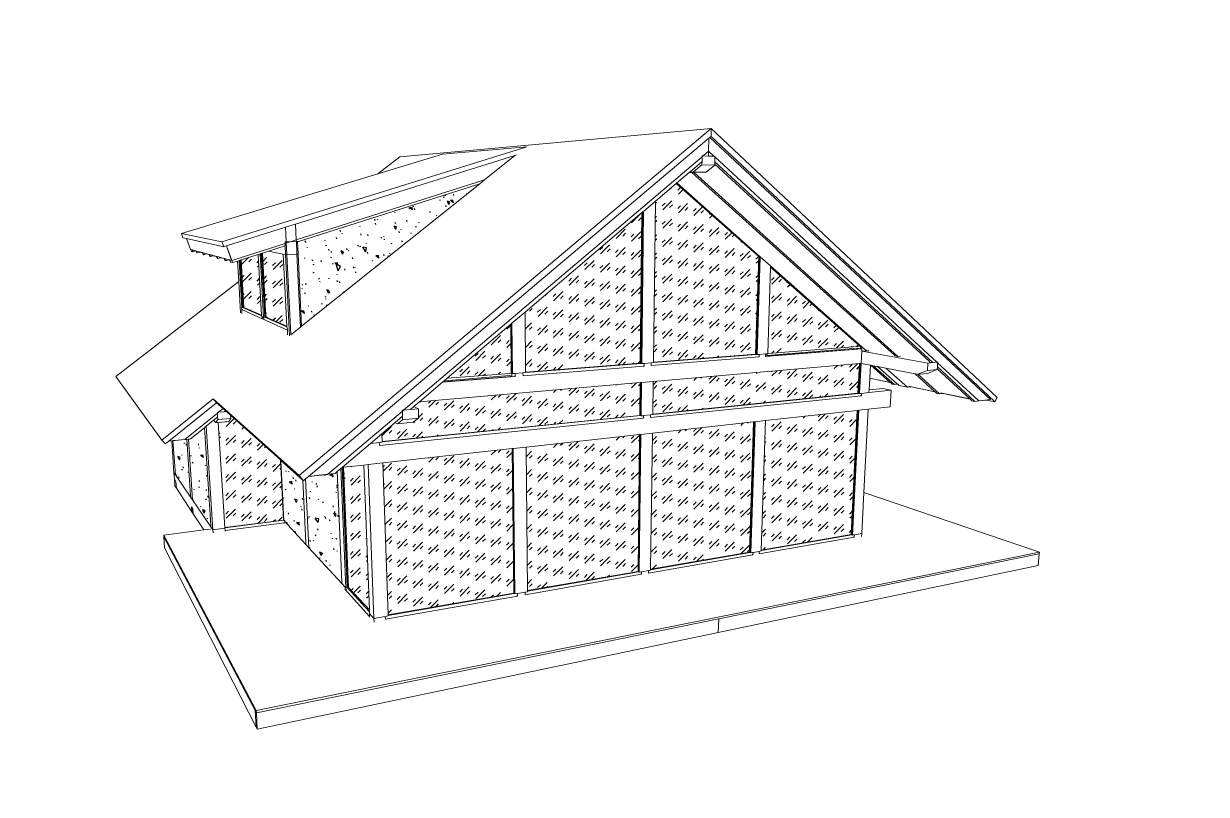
# Model space of a CAD drawing. Header units: millimetres. Extents: x 0 to 5040, y 0 to 770.
# Drawn here: x 0 to 456, y 0 to 297 of the extents above; entities that cross this region are included whole.
import ezdxf

# ---------------------------------------------------------------- set-up
doc = ezdxf.new("R2010")
doc.units = ezdxf.units.MM
doc.linetypes.add('K5LT32768', pattern=[0])
doc.layers.add('Системный слой', color=7, linetype='Continuous')

# ---------------------------------------------------------------- blocks, each defined once
blk = doc.blocks.new('U56')
at = {"layer": 'Системный слой', "color": 7, "linetype": 'K5LT32768', "lineweight": 18}
for p, q in [((265.15, 256.58), (106.22, 122.82)), ((145.08, 245.72), (265.15, 256.58)), ((265.15, 256.58), (265.08, 253.55)), ((375.37, 152.96), (265.15, 256.58)), ((109.8, 122.48), (264.23, 252.84)), ((264.23, 252.84), (264.12, 247.85)), ((264.23, 252.84), (264.61, 253.15)), ((264.61, 253.15), (264.62, 253.16)), ((372.81, 152.14), (264.61, 253.15)), ((264.62, 253.16), (265.08, 253.55)), ((371, 153.84), (264.62, 253.16)), ((265.08, 253.55), (371.93, 153.65)), ((76.45, 212.98), (194.01, 249.55)), ((161.55, 246.7), (136.52, 239.09)), ((161.55, 246.7), (194.01, 249.55)), ((190.08, 246.4), (189.39, 246.18)), ((261.98, 246.03), (264.12, 247.85)), ((264.08, 246), (264.12, 247.85)), ((264.12, 247.85), (266.17, 245.96)), ((189.39, 246.18), (104.83, 219.72)), ((136.52, 239.09), (145.08, 245.72)), ((146.49, 148.08), (261.59, 245.71)), ((177.69, 236.82), (189.39, 246.18)), ((261.56, 243.85), (256.82, 239.82)), ((258.23, 239.87), (261.53, 242.54)), ((261.56, 243.85), (261.53, 242.54)), ((261.53, 242.54), (266.47, 242.47)), ((261.56, 243.85), (261.59, 245.71)), ((261.59, 245.71), (261.6, 246.04)), ((261.59, 245.71), (261.98, 246.03)), ((261.6, 246.04), (261.98, 246.03)), ((261.98, 246.03), (264.08, 246)), ((266.47, 242.47), (263.12, 239.82)), ((264.08, 246), (266.17, 245.96)), ((266.17, 245.96), (266.55, 245.95)), ((266.17, 245.96), (266.54, 245.62)), ((266.47, 242.47), (266.48, 242.83)), ((266.48, 242.83), (266.5, 243.77)), ((266.48, 242.83), (349.09, 166.88)), ((266.54, 245.62), (266.5, 243.77)), ((350.55, 166.37), (266.5, 243.77)), ((266.55, 245.95), (266.54, 245.62)), ((266.54, 245.62), (352.15, 166.51)), ((136.52, 239.09), (60.84, 216.08)), ((256.57, 239.61), (252.47, 236.13)), ((256.82, 239.82), (256.57, 239.61)), ((257.58, 239.64), (256.57, 239.61)), ((256.82, 239.82), (258.23, 239.87)), ((258.5, 239.67), (257.58, 239.64)), ((257.58, 239.64), (335.74, 169.24)), ((263.12, 239.82), (258.23, 239.87)), ((259.64, 239.71), (258.5, 239.67)), ((337.11, 168.75), (258.5, 239.67)), ((263.12, 239.82), (259.64, 239.71)), ((177.69, 236.82), (105.11, 213.7)), ((175.83, 235.33), (105.94, 213.01)), ((107.17, 180.43), (175.83, 235.33)), ((175.83, 235.33), (177.69, 236.82)), ((251.59, 235.38), (243.66, 228.64)), ((251.63, 235.42), (251.59, 235.38)), ((251.59, 235.38), (283.41, 207.23)), ((251.74, 235.51), (251.63, 235.42)), ((251.63, 235.42), (283.48, 207.22)), ((251.89, 235.64), (251.74, 235.51)), ((283.71, 207.2), (251.74, 235.51)), ((252.47, 236.13), (251.89, 235.64)), ((284.01, 207.18), (251.89, 235.64)), ((243.66, 228.64), (238.97, 224.66)), ((243.66, 228.64), (242.83, 166.52)), ((238.42, 224.19), (193.34, 185.88)), ((237.77, 166.13), (238.42, 224.19)), ((238.49, 224.25), (237.84, 166.13)), ((238.04, 166.08), (238.69, 224.42)), ((238.3, 166.01), (238.97, 224.66)), ((238.49, 224.25), (238.42, 224.19)), ((238.69, 224.42), (238.49, 224.25)), ((238.97, 224.66), (238.69, 224.42)), ((104.83, 219.72), (100.99, 218.52)), ((104.83, 219.72), (105.11, 213.7)), ((60.84, 216.08), (76.45, 212.98)), ((60.84, 216.08), (61.44, 214.48)), ((62.83, 214.18), (61.44, 214.48)), ((100.99, 218.52), (78.22, 211.39)), ((100.99, 218.52), (101.26, 212.92)), ((62.83, 214.18), (64.39, 209.97)), ((77.14, 211.05), (62.83, 214.18)), ((64.45, 209.96), (64.39, 209.97)), ((64.71, 209.25), (64.45, 209.96)), ((64.98, 209.81), (64.45, 209.96)), ((64.98, 209.81), (65.24, 209.11)), ((65.55, 209.66), (64.98, 209.81)), ((77.14, 211.05), (76.45, 212.98)), ((78.16, 211.37), (77.14, 211.05)), ((78.22, 211.39), (78.16, 211.37)), ((80.17, 205.76), (78.16, 211.37)), ((78.22, 211.39), (80.23, 205.78)), ((80.23, 205.78), (100.8, 212.33)), ((100.85, 211.39), (94.42, 209.33)), ((100.77, 212.91), (101.26, 212.92)), ((100.8, 212.33), (100.77, 212.91)), ((100.8, 212.33), (101.28, 212.49)), ((100.85, 211.39), (100.8, 212.33)), ((101.02, 208.01), (100.85, 211.39)), ((101.26, 212.92), (102.74, 212.95)), ((101.28, 212.49), (101.26, 212.92)), ((101.28, 212.49), (102.74, 212.95)), ((101.5, 208.03), (101.28, 212.49)), ((105.11, 213.7), (102.74, 212.95)), ((102.74, 212.95), (105.15, 213)), ((105.11, 213.7), (105.15, 213)), ((105.38, 208.12), (105.15, 213)), ((105.15, 213), (105.63, 213)), ((105.63, 213), (105.94, 213.01)), ((105.63, 213), (105.86, 208.13)), ((65.24, 209.11), (64.71, 209.25)), ((66.23, 209.42), (65.24, 209.11)), ((66.44, 209.42), (65.55, 209.66)), ((66.23, 209.42), (65.57, 209.59)), ((66.47, 209.35), (66.23, 209.42)), ((66.47, 209.35), (66.44, 209.42)), ((66.65, 209.37), (66.44, 209.42)), ((66.71, 208.71), (66.47, 209.35)), ((66.65, 209.37), (66.92, 208.65)), ((67.23, 209.22), (66.65, 209.37)), ((66.92, 208.65), (66.71, 208.71)), ((67.92, 208.96), (66.92, 208.65)), ((68.91, 208.77), (67.23, 209.22)), ((67.92, 208.96), (67.26, 209.14)), ((68.93, 208.69), (67.92, 208.96)), ((68.93, 208.69), (68.91, 208.77)), ((69.13, 208.71), (68.91, 208.77)), ((69.18, 208.03), (68.93, 208.69)), ((69.13, 208.71), (69.4, 207.97)), ((69.72, 208.55), (69.13, 208.71)), ((69.4, 207.97), (69.18, 208.03)), ((70.43, 208.29), (69.4, 207.97)), ((71.52, 208.07), (69.72, 208.55)), ((70.43, 208.29), (69.75, 208.47)), ((71.55, 207.99), (70.43, 208.29)), ((71.55, 207.99), (71.52, 208.07)), ((71.76, 208.01), (71.52, 208.07)), ((71.8, 207.31), (71.55, 207.99)), ((71.76, 208.01), (72.03, 207.24)), ((72.36, 207.85), (71.76, 208.01)), ((72.03, 207.24), (71.8, 207.31)), ((73.1, 207.58), (72.03, 207.24)), ((74.3, 207.33), (72.36, 207.85)), ((73.1, 207.58), (72.39, 207.77)), ((74.33, 207.25), (73.1, 207.58)), ((74.33, 207.25), (74.3, 207.33)), ((74.55, 207.26), (74.3, 207.33)), ((74.59, 206.54), (74.33, 207.25)), ((74.55, 207.26), (74.84, 206.47)), ((75.18, 207.09), (74.55, 207.26)), ((74.84, 206.47), (74.59, 206.54)), ((75.93, 206.82), (74.84, 206.47)), ((77.27, 206.54), (75.18, 207.09)), ((75.93, 206.82), (75.21, 207.01)), ((77.3, 206.45), (75.93, 206.82)), ((77.3, 206.45), (77.27, 206.54)), ((77.54, 206.46), (77.27, 206.54)), ((77.56, 205.72), (77.3, 206.45)), ((77.54, 206.46), (77.83, 205.65)), ((78.18, 206.29), (77.54, 206.46)), ((77.83, 205.65), (77.56, 205.72)), ((78.96, 206.01), (77.83, 205.65)), ((79.5, 205.94), (78.18, 206.29)), ((78.96, 206.01), (78.21, 206.21)), ((79.53, 205.86), (78.96, 206.01)), ((79.53, 205.86), (79.5, 205.94)), ((80.17, 205.76), (79.5, 205.94)), ((79.8, 205.11), (79.53, 205.86)), ((80.23, 205.78), (80.17, 205.76)), ((80.23, 205.78), (80.55, 204.9)), ((82.47, 205.51), (80.55, 204.9)), ((83.09, 205.71), (82.47, 205.51)), ((82.92, 197.65), (82.47, 205.51)), ((83.5, 205.84), (83.09, 205.71)), ((83.09, 205.71), (84.13, 187.58)), ((83.8, 205.94), (83.5, 205.84)), ((83.5, 205.84), (84.54, 187.59)), ((83.91, 205.97), (83.8, 205.94)), ((84.85, 187.61), (83.8, 205.94)), ((90.46, 208.07), (83.91, 205.97)), ((83.91, 205.97), (84.95, 187.61)), ((91.19, 208.3), (90.46, 208.07)), ((90.46, 208.07), (91.73, 184.66)), ((91.63, 208.44), (91.19, 208.3)), ((91.19, 208.3), (92.51, 183.9)), ((91.97, 208.55), (91.63, 208.44)), ((91.63, 208.44), (92.95, 183.92)), ((92.08, 208.58), (91.97, 208.55)), ((93.28, 183.93), (91.97, 208.55)), ((94.42, 209.33), (92.08, 208.58)), ((92.08, 208.58), (93.39, 183.94)), ((100.12, 208.19), (94.42, 209.33)), ((101.02, 208.01), (100.12, 208.19)), ((101.51, 180.41), (100.12, 208.19)), ((101.5, 208.03), (101.02, 208.01)), ((101.02, 208.01), (102.56, 176.74)), ((105.38, 208.12), (101.5, 208.03)), ((101.5, 208.03), (103.03, 177.11)), ((105.86, 208.13), (105.38, 208.12)), ((105.38, 208.12), (106.71, 180.06)), ((107.17, 180.43), (105.86, 208.13)), ((282.24, 169.59), (283.41, 207.23)), ((283.48, 207.22), (282.31, 169.59)), ((282.53, 169.55), (283.71, 207.2)), ((282.83, 169.48), (284.01, 207.18)), ((283.41, 207.23), (283.48, 207.22)), ((283.48, 207.22), (283.71, 207.2)), ((284.01, 207.18), (283.71, 207.2)), ((284.01, 207.18), (288.01, 203.64)), ((80.55, 204.9), (79.8, 205.11)), ((287.99, 203.17), (286.89, 169.95)), ((288, 203.4), (287.99, 203.23)), ((322.47, 172.7), (287.99, 203.23)), ((287.99, 203.23), (287.99, 203.17)), ((287.99, 203.17), (322.39, 172.72)), ((288.01, 203.64), (288, 203.4)), ((322.71, 172.66), (288, 203.4)), ((323.21, 172.45), (288.01, 203.64)), ((35.56, 161.03), (82.92, 197.65)), ((83.63, 185.5), (82.92, 197.65)), ((84.13, 187.58), (84.05, 187.61)), ((84.05, 187.61), (84.09, 186.8)), ((84.46, 187.59), (84.13, 187.58)), ((84.54, 187.59), (84.46, 187.59)), ((84.85, 187.61), (84.54, 187.59)), ((84.54, 187.59), (91.74, 184.45)), ((84.95, 187.61), (84.85, 187.61)), ((84.95, 187.61), (91.73, 184.66)), ((84.51, 186.82), (84.09, 186.8)), ((84.09, 186.8), (91.99, 183.27)), ((84.18, 185.25), (84.09, 186.8)), ((91.73, 184.66), (91.74, 184.45)), ((91.74, 184.45), (91.75, 184.23)), ((91.75, 184.23), (91.94, 184.14)), ((92.32, 183.98), (91.94, 184.14)), ((91.94, 184.14), (91.98, 183.5)), ((91.98, 183.5), (91.99, 183.27)), ((92.32, 183.98), (92.36, 183.11)), ((92.32, 183.98), (92.51, 183.9)), ((92.81, 183.13), (92.36, 183.11)), ((92.36, 183.11), (101.69, 178.94)), ((92.51, 183.9), (92.77, 183.91)), ((92.77, 183.91), (92.95, 183.92)), ((93.28, 183.93), (92.95, 183.92)), ((92.95, 183.92), (101.52, 180.17)), ((93.39, 183.94), (93.28, 183.93)), ((93.39, 183.94), (101.51, 180.41)), ((193.34, 185.88), (188.25, 181.57)), ((193.34, 185.88), (193.54, 162.69)), ((101.52, 180.17), (101.51, 180.41)), ((101.53, 179.93), (101.52, 180.17)), ((101.64, 179.88), (101.53, 179.93)), ((101.68, 179.18), (101.64, 179.88)), ((101.69, 178.94), (101.68, 179.18)), ((101.78, 177.11), (101.69, 178.94)), ((103.03, 177.11), (106.71, 180.06)), ((106.71, 180.06), (107.17, 180.43)), ((187.8, 181.18), (163.26, 160.33)), ((187.86, 181.23), (187.8, 181.18)), ((187.8, 181.18), (188.01, 162.26)), ((188.03, 181.37), (187.86, 181.23)), ((187.86, 181.23), (188.07, 162.26)), ((188.25, 181.57), (188.03, 181.37)), ((188.24, 162.2), (188.03, 181.37)), ((188.47, 162.12), (188.25, 181.57)), ((242.83, 166.52), (282.24, 169.59)), ((242.83, 166.43), (282.53, 169.53)), ((282.53, 169.53), (282.24, 169.59)), ((282.31, 169.59), (282.53, 169.55)), ((282.53, 169.53), (282.53, 169.55)), ((282.53, 169.55), (282.83, 169.48)), ((282.83, 169.48), (283.34, 169.52)), ((283.34, 169.52), (283.64, 169.55)), ((283.61, 168.54), (283.64, 169.55)), ((286.08, 169.74), (283.64, 169.55)), ((286.04, 168.74), (323.17, 171.68)), ((286.04, 168.74), (286.08, 169.74)), ((286.08, 169.74), (286.58, 169.78)), ((286.55, 168.86), (322.67, 171.72)), ((286.56, 169.18), (286.55, 168.86)), ((286.56, 169.18), (321.47, 171.93)), ((286.58, 169.78), (286.56, 169.18)), ((286.58, 169.78), (286.88, 169.8)), ((286.89, 169.95), (286.88, 169.8)), ((286.89, 169.95), (321.51, 172.65)), ((322.67, 171.72), (321.47, 171.93)), ((321.51, 172.65), (322.39, 172.72)), ((322.39, 172.72), (322.47, 172.7)), ((322.47, 172.7), (322.71, 172.66)), ((322.67, 171.72), (322.71, 172.66)), ((323.17, 171.68), (322.85, 171.74)), ((323.21, 172.45), (322.89, 172.51)), ((323.13, 170.76), (322.89, 166.08)), ((323.13, 170.76), (323.17, 171.68)), ((323.13, 170.76), (324.95, 170.9)), ((348.65, 166.2), (323.13, 170.76)), ((323.17, 171.68), (323.21, 172.45)), ((324.95, 170.9), (323.21, 172.45)), ((325.87, 170.98), (324.95, 170.9)), ((335.74, 169.24), (336.08, 168.93)), ((336.08, 168.93), (337.11, 168.75)), ((338.05, 168.83), (337.11, 168.75)), ((192.54, 161.32), (239.2, 165.02)), ((193.54, 162.69), (237.77, 166.13)), ((193.54, 162.59), (238.04, 166.06)), ((237.77, 166.13), (238.04, 166.06)), ((237.84, 166.13), (238.04, 166.08)), ((238.04, 166.06), (238.04, 166.08)), ((238.04, 166.08), (238.3, 166.01)), ((238.3, 166.01), (238.94, 166.06)), ((238.93, 165.09), (239.2, 165.02)), ((238.94, 166.06), (239.21, 166.08)), ((239.2, 165.02), (239.21, 166.08)), ((241.92, 166.29), (239.21, 166.08)), ((241.91, 165.24), (283.61, 168.54)), ((241.92, 166.29), (241.91, 165.33)), ((241.91, 165.33), (241.91, 165.24)), ((241.92, 166.29), (242.82, 166.36)), ((242.73, 159.12), (322.25, 166.02)), ((242.83, 166.43), (242.82, 166.36)), ((242.83, 166.52), (242.83, 166.43)), ((283.61, 168.54), (283.31, 168.61)), ((321.69, 154.6), (322.25, 166.02)), ((322.33, 166.03), (321.76, 154.59)), ((322.57, 166.05), (322, 154.53)), ((322.25, 166.02), (322.33, 166.03)), ((322.32, 154.46), (322.89, 166.08)), ((322.33, 166.03), (322.57, 166.05)), ((322.57, 166.05), (322.89, 166.08)), ((322.89, 166.08), (326.48, 165.39)), ((326.23, 160.38), (326.48, 165.39)), ((326.48, 165.39), (326.59, 165.36)), ((326.59, 165.36), (334.13, 158.74)), ((326.59, 165.36), (327.53, 165.18)), ((335.79, 157.92), (327.53, 165.18)), ((327.53, 165.18), (328.79, 164.94)), ((328.79, 164.94), (329.28, 164.85)), ((329.28, 164.85), (336.83, 158.18)), ((329.28, 164.85), (332.49, 164.23)), ((340.79, 156.87), (332.49, 164.23)), ((332.49, 164.23), (333.75, 163.98)), ((348.47, 163.3), (348.65, 166.2)), ((350.55, 166.37), (348.65, 166.2)), ((349.09, 166.88), (349.44, 166.56)), ((349.44, 166.56), (350.55, 166.37)), ((352.15, 166.51), (350.55, 166.37)), ((352.44, 166.54), (352.15, 166.51)), ((352.15, 166.51), (352.42, 166.26)), ((352.27, 163.95), (352.32, 164.73)), ((352.32, 164.73), (352.42, 166.26)), ((366.74, 151.45), (352.32, 164.73)), ((352.42, 166.26), (352.44, 166.54)), ((352.42, 166.26), (368.26, 151.63)), ((53.29, 136.52), (35.56, 161.03)), ((161.54, 158.86), (189.5, 161.08)), ((161.67, 158.97), (188.25, 161.08)), ((162.15, 159.38), (187.41, 161.37)), ((163.26, 160.33), (162.15, 159.38)), ((163.26, 160.33), (187.4, 162.21)), ((187.4, 162.21), (188.01, 162.26)), ((188.25, 161.08), (187.41, 161.37)), ((188.07, 162.26), (188.24, 162.2)), ((188.25, 161.08), (188.24, 162.2)), ((188.24, 162.2), (188.47, 162.12)), ((188.47, 162.12), (189.26, 162.18)), ((189.26, 162.18), (189.49, 162.2)), ((189.5, 161.08), (189.27, 161.16)), ((192.53, 162.44), (189.49, 162.2)), ((189.5, 161.08), (189.49, 162.2)), ((192.53, 162.44), (193.54, 162.52)), ((192.54, 161.42), (192.53, 162.44)), ((192.54, 161.32), (192.54, 161.42)), ((193.54, 162.69), (193.54, 162.59)), ((193.54, 162.59), (193.54, 162.52)), ((326, 155.86), (326.23, 160.34)), ((334.13, 158.74), (326.23, 160.38)), ((326.23, 160.34), (326.23, 160.38)), ((334.19, 158.69), (326.23, 160.34)), ((333.75, 163.98), (343.7, 162.07)), ((343.7, 162.07), (351.36, 155.17)), ((343.7, 162.07), (344.68, 161.88)), ((344.68, 161.88), (348.47, 163.3)), ((344.68, 161.88), (344.72, 161.88)), ((344.72, 161.88), (345.64, 161.97)), ((353.13, 154.3), (344.72, 161.88)), ((345.64, 161.97), (348.44, 162.24)), ((352.26, 163.66), (348.44, 162.24)), ((348.47, 163.3), (352.26, 163.66)), ((352.26, 163.66), (352.27, 163.95)), ((352.27, 163.95), (364.88, 152.36)), ((161.54, 158.86), (152.65, 151.31)), ((152.65, 151.31), (237.69, 158.69)), ((161.67, 158.97), (161.54, 158.86)), ((162.15, 159.38), (161.67, 158.97)), ((237.55, 146.04), (237.69, 158.69)), ((237.75, 158.69), (237.61, 146.01)), ((237.69, 158.69), (237.75, 158.69)), ((237.75, 158.69), (237.95, 158.71)), ((237.81, 145.95), (237.95, 158.71)), ((237.95, 158.71), (238.22, 158.73)), ((238.08, 145.86), (238.22, 158.73)), ((242.73, 159.12), (238.22, 158.73)), ((242.73, 159.12), (242.56, 146.55)), ((325.94, 154.83), (326, 155.86)), ((334.5, 155.7), (325.94, 154.83)), ((326, 155.86), (331.29, 156.4)), ((334.5, 155.7), (331.29, 156.4)), ((334.13, 158.74), (334.19, 158.69)), ((334.15, 149.35), (334.5, 155.7)), ((334.19, 158.69), (334.84, 158.12)), ((334.84, 158.12), (335.79, 157.92)), ((337, 158.04), (335.79, 157.92)), ((336.83, 158.18), (336.34, 158.28)), ((336.83, 158.18), (337, 158.04)), ((337, 158.04), (337.55, 157.55)), ((337.55, 157.55), (340.79, 156.87)), ((340.79, 156.87), (342.23, 157.02)), ((342.37, 157.03), (341.34, 157.25)), ((342.23, 157.02), (342.37, 157.03)), ((351.42, 155.11), (342.23, 157.02)), ((351.36, 155.17), (342.37, 157.03)), ((351.36, 155.17), (351.42, 155.11)), ((351.42, 155.11), (352.09, 154.51)), ((73.1, 152.38), (53.29, 136.52)), ((56.01, 136.16), (74.39, 150.91)), ((73.1, 152.38), (74.39, 150.91)), ((106.22, 122.82), (73.1, 152.38)), ((74.39, 150.91), (76.91, 148.65)), ((152.65, 151.31), (150.46, 149.45)), ((241.65, 145.21), (323, 153.61)), ((242.56, 146.55), (321.69, 154.6)), ((322, 154.53), (242.56, 146.43)), ((321.76, 154.59), (321.69, 154.6)), ((322, 154.53), (321.76, 154.59)), ((322, 154.53), (322.32, 154.46)), ((322.32, 154.46), (322.72, 154.5)), ((323, 153.61), (322.68, 153.68)), ((322.72, 154.5), (323.05, 154.53)), ((323, 153.61), (323.05, 154.53)), ((325.94, 154.83), (323.05, 154.53)), ((352.09, 154.51), (353.13, 154.3)), ((354.6, 154.45), (353.13, 154.3)), ((354.74, 154.47), (353.7, 154.68)), ((354.74, 154.47), (354.6, 154.45)), ((364.95, 152.31), (354.6, 154.45)), ((364.88, 152.36), (354.74, 154.47)), ((364.88, 152.36), (364.95, 152.31)), ((364.95, 152.31), (365.61, 151.69)), ((365.61, 151.69), (366.74, 151.45)), ((368.23, 151.62), (366.74, 151.45)), ((368.26, 151.63), (368.23, 151.62)), ((368.27, 151.62), (368.23, 151.62)), ((368.26, 151.63), (372.81, 152.14)), ((368.26, 151.63), (368.27, 151.62)), ((368.27, 151.62), (371.3, 151.96)), ((371, 153.84), (371.93, 153.65)), ((372.82, 152.14), (371, 153.84)), ((371.3, 151.96), (372.82, 152.13)), ((374.43, 151.31), (371.3, 151.96)), ((371.93, 153.65), (374.43, 151.31)), ((372.82, 152.13), (372.81, 152.14)), ((372.82, 152.14), (372.81, 152.14)), ((374.43, 151.31), (375.37, 152.96)), ((62.11, 136.73), (74.7, 146.87)), ((75.15, 147.24), (74.68, 147.2)), ((74.68, 147.2), (74.7, 146.87)), ((74.7, 146.87), (75.15, 147.24)), ((74.7, 146.87), (74.79, 145.41)), ((75.15, 147.24), (76.91, 148.65)), ((77.28, 147.42), (75.15, 147.24)), ((76.91, 148.65), (77.81, 147.84)), ((77.81, 147.84), (77.28, 147.42)), ((77.28, 147.42), (78.2, 147.49)), ((77.81, 147.84), (78.2, 147.49)), ((78.2, 147.49), (79.78, 146.07)), ((79.78, 146.07), (79.85, 144.88)), ((79.78, 146.07), (98.97, 128.88)), ((117.31, 123.33), (146.02, 147.68)), ((138.24, 135.92), (237.55, 146.04)), ((237.81, 145.95), (138.24, 135.79)), ((146.49, 148.08), (146.01, 148.03)), ((146.01, 148.03), (146.02, 147.68)), ((146.02, 147.68), (146.49, 148.08)), ((146.02, 147.68), (146.08, 145.73)), ((149.12, 148.31), (146.49, 148.08)), ((150.46, 149.45), (149.12, 148.31)), ((152.2, 148.59), (149.12, 148.31)), ((150.46, 149.45), (152.2, 148.59)), ((152.2, 148.59), (152.3, 144.94)), ((237.55, 146.04), (237.61, 146.01)), ((237.61, 146.01), (237.81, 145.95)), ((237.81, 145.95), (238.08, 145.86)), ((238.71, 145.92), (238.98, 145.95)), ((238.96, 144.93), (238.98, 145.95)), ((241.66, 146.22), (238.98, 145.95)), ((241.66, 146.22), (241.65, 145.32)), ((241.66, 146.22), (242.56, 146.32)), ((242.56, 146.55), (242.56, 146.43)), ((242.56, 146.43), (242.56, 146.32)), ((321.36, 147.94), (286.03, 144.03)), ((319.01, 100.15), (321.36, 147.94)), ((321.44, 147.95), (319.08, 100.12)), ((319.31, 100.03), (321.68, 147.97)), ((319.62, 99.91), (322, 148.01)), ((321.44, 147.95), (321.36, 147.94)), ((321.68, 147.97), (321.44, 147.95)), ((322, 148.01), (321.68, 147.97)), ((325.62, 148.41), (322, 148.01)), ((323.97, 116.28), (325.62, 148.41)), ((334.15, 149.35), (325.62, 148.41)), ((70.38, 141.85), (69.69, 141.3)), ((73.23, 144.15), (70.38, 141.85)), ((72.97, 101.95), (70.38, 141.85)), ((74.79, 145.41), (73.23, 144.15)), ((74.11, 143.28), (73.23, 144.15)), ((74.85, 144.45), (74.11, 143.28)), ((75.05, 143.36), (74.11, 143.28)), ((74.85, 144.45), (74.79, 145.41)), ((79.85, 144.88), (74.85, 144.45)), ((79.06, 143.71), (75.05, 143.36)), ((75.05, 143.36), (77.59, 102.8)), ((79.85, 144.88), (79.06, 143.71)), ((137.15, 134.41), (238.96, 144.93)), ((143.23, 143.31), (138.13, 138.98)), ((146.08, 145.73), (143.23, 143.31)), ((143.23, 143.31), (144.13, 142.81)), ((144.13, 142.81), (146.12, 144.36)), ((144.13, 142.81), (150.24, 143.39)), ((146.08, 145.73), (146.12, 144.36)), ((146.12, 144.36), (152.3, 144.94)), ((152.3, 144.94), (150.24, 143.39)), ((238.08, 145.86), (238.71, 145.92)), ((238.7, 145.02), (238.96, 144.93)), ((241.65, 145.32), (241.65, 145.21)), ((281.42, 143.52), (242.46, 139.21)), ((279.86, 93.36), (281.42, 143.52)), ((281.5, 143.53), (279.94, 93.33)), ((280.15, 93.23), (281.72, 143.55)), ((280.43, 93.09), (282.02, 143.58)), ((281.5, 143.53), (281.42, 143.52)), ((281.72, 143.55), (281.5, 143.53)), ((282.02, 143.58), (281.72, 143.55)), ((286.03, 144.03), (282.02, 143.58)), ((286.03, 144.03), (284.37, 94.14)), ((62.11, 136.73), (62.91, 136.81)), ((62.91, 136.81), (63.51, 136.86)), ((62.91, 136.81), (64.39, 115.19)), ((63.51, 136.86), (63.94, 136.9)), ((65.1, 113.49), (63.51, 136.86)), ((63.94, 136.9), (64.28, 136.94)), ((69.69, 141.3), (64.28, 136.94)), ((69.69, 141.3), (72.13, 103.91)), ((138.13, 138.98), (133.69, 135.2)), ((138.13, 138.98), (138.24, 135.92)), ((237.46, 138.65), (193.79, 133.82)), ((236.88, 85.9), (237.46, 138.65)), ((237.53, 138.66), (236.94, 85.86)), ((237.13, 85.75), (237.73, 138.68)), ((237.39, 85.6), (237.99, 138.71)), ((237.53, 138.66), (237.46, 138.65)), ((237.73, 138.68), (237.53, 138.66)), ((237.99, 138.71), (237.73, 138.68)), ((242.46, 139.21), (237.99, 138.71)), ((242.46, 139.21), (241.76, 86.74)), ((53.29, 136.52), (54.63, 135.06)), ((54.63, 135.06), (56, 136.16)), ((56, 136.16), (57.09, 136.26)), ((56, 136.16), (56.01, 136.16)), ((56.01, 136.16), (62.11, 136.73)), ((57.09, 136.26), (57.58, 136.3)), ((57.97, 123.95), (57.09, 136.26)), ((57.58, 136.3), (57.98, 136.34)), ((57.58, 136.3), (58.52, 123.14)), ((57.98, 136.34), (62.1, 136.73)), ((62.1, 136.73), (62.11, 136.73)), ((133.69, 135.2), (122.82, 125.97)), ((137.11, 135.55), (133.69, 135.2)), ((137.11, 135.55), (138.24, 135.66)), ((137.11, 135.55), (137.15, 134.54)), ((137.15, 134.54), (137.15, 134.41)), ((138.24, 135.92), (138.24, 135.79)), ((138.24, 135.79), (138.24, 135.66)), ((188.34, 133.22), (138.52, 127.71)), ((188.4, 133.23), (188.34, 133.22)), ((188.97, 77.58), (188.34, 133.22)), ((188.57, 133.24), (188.4, 133.23)), ((188.4, 133.23), (189.03, 77.54)), ((188.79, 133.27), (188.57, 133.24)), ((189.19, 77.42), (188.57, 133.24)), ((193.79, 133.82), (188.79, 133.27)), ((189.41, 77.25), (188.79, 133.27)), ((193.79, 133.82), (194.28, 78.5)), ((100.18, 105.71), (98.97, 128.88)), ((98.97, 128.88), (98.99, 128.85)), ((98.99, 128.85), (100.2, 105.68)), ((98.99, 128.85), (99.07, 128.79)), ((100.28, 105.6), (99.07, 128.79)), ((99.07, 128.79), (99.17, 128.69)), ((100.38, 105.49), (99.17, 128.69)), ((99.17, 128.69), (107.62, 121.12)), ((138.52, 127.71), (132.86, 127.08)), ((138.52, 127.71), (140.51, 69.17)), ((58.52, 123.14), (57.97, 123.95)), ((57.97, 123.95), (58.15, 121.41)), ((58.91, 123.18), (58.52, 123.14)), ((58.52, 123.14), (64.45, 114.45)), ((109.78, 122.46), (117.28, 123.31)), ((109.8, 122.48), (117.31, 123.33)), ((117.28, 123.31), (117.31, 123.33)), ((120.08, 123.64), (117.31, 123.33)), ((120.92, 124.35), (120.08, 123.64)), ((122.3, 125.52), (120.92, 124.35)), ((122.72, 81.82), (120.92, 124.35)), ((122.81, 125.96), (122.3, 125.52)), ((122.3, 125.52), (124.21, 79.57)), ((122.82, 125.97), (122.81, 125.96)), ((122.81, 125.96), (124.73, 79.65)), ((123.21, 126.01), (122.82, 125.97)), ((123.34, 126.03), (123.21, 126.01)), ((125.12, 79.71), (123.21, 126.01)), ((131.19, 126.9), (123.34, 126.03)), ((123.34, 126.03), (125.24, 79.73)), ((132.86, 127.08), (131.19, 126.9)), ((133.29, 71.06), (131.19, 126.9)), ((132.86, 127.08), (135.04, 67.79)), ((58.15, 121.41), (58.7, 120.58)), ((58.15, 121.41), (58.33, 118.88)), ((58.88, 118.03), (58.33, 118.88)), ((58.88, 118.03), (58.7, 120.58)), ((106.22, 122.82), (107.9, 120.87)), ((107.62, 121.12), (107.9, 120.87)), ((107.62, 121.12), (108.8, 96.9)), ((107.9, 120.87), (108.73, 121.58)), ((108.73, 121.58), (109.2, 121.97)), ((110.01, 95.01), (108.73, 121.58)), ((109.2, 121.97), (109.78, 122.46)), ((109.78, 122.46), (109.8, 122.48)), ((64.89, 108.85), (58.88, 118.03)), ((64.39, 115.19), (64.45, 114.45)), ((64.45, 114.45), (65.1, 113.49)), ((323.17, 100.53), (323.97, 116.28)), ((391.64, 93.35), (323.97, 116.28)), ((64.75, 110.81), (65.28, 110.02)), ((64.89, 108.85), (64.75, 110.81)), ((65.1, 113.49), (65.53, 113.54)), ((65.1, 113.49), (72.18, 103.11)), ((65.28, 110.02), (65.41, 108.05)), ((65.41, 108.05), (64.89, 108.85)), ((69.45, 101.88), (65.41, 108.05)), ((77.59, 102.8), (100.18, 105.71)), ((77.6, 102.67), (100.28, 105.6)), ((100.18, 105.71), (100.2, 105.68)), ((100.2, 105.68), (100.28, 105.6)), ((100.28, 105.6), (100.38, 105.49)), ((100.82, 105.54), (100.38, 105.49)), ((108.83, 96.3), (100.38, 105.49)), ((69.45, 101.88), (54.04, 99.89)), ((72.1, 102.22), (69.45, 101.88)), ((72.13, 103.91), (72.18, 103.11)), ((72.18, 103.11), (72.97, 101.95)), ((72.97, 101.95), (77.61, 102.55)), ((72.97, 101.95), (73.05, 100.82)), ((77.59, 102.8), (77.6, 102.67)), ((77.6, 102.67), (77.61, 102.55)), ((77.66, 101.81), (77.61, 102.55)), ((77.66, 101.68), (100.42, 104.64)), ((77.66, 101.68), (77.66, 101.81)), ((77.68, 101.43), (77.66, 101.68)), ((100.42, 104.64), (100.32, 104.75)), ((100.44, 104.39), (100.42, 104.64)), ((320.33, 100.04), (323.17, 100.53)), ((323.17, 100.53), (323.11, 99.39)), ((54.02, 99.4), (54.07, 99.41)), ((54.34, 95.06), (54.02, 99.4)), ((54.08, 99.28), (54.02, 99.4)), ((54.04, 99.89), (89.66, 32.34)), ((54.04, 99.89), (54.07, 99.41)), ((54.07, 99.41), (54.08, 99.28)), ((89.28, 32.26), (54.08, 99.28)), ((108.8, 96.9), (108.83, 96.3)), ((108.83, 96.3), (110.01, 95.01)), ((283.55, 92.72), (320.29, 99.16)), ((284.37, 94.14), (319.01, 100.15)), ((284.37, 93.96), (319.31, 100.03)), ((319.08, 100.12), (319.01, 100.15)), ((319.31, 100.03), (319.08, 100.12)), ((319.31, 100.03), (319.62, 99.91)), ((319.62, 99.91), (320.02, 99.98)), ((320.29, 99.16), (319.98, 99.28)), ((320.02, 99.98), (320.33, 100.04)), ((320.29, 99.16), (320.33, 100.04)), ((54.34, 95.06), (89.66, 25.92)), ((89.66, 32.34), (391.64, 93.35)), ((110.01, 95.01), (110.48, 95.08)), ((122.75, 81.16), (110.01, 95.01)), ((240.87, 85.24), (281.19, 92.31)), ((241.75, 86.55), (280.15, 93.23)), ((241.76, 86.74), (279.86, 93.36)), ((267.99, 67.62), (391.59, 92.71)), ((279.94, 93.33), (279.86, 93.36)), ((280.15, 93.23), (279.94, 93.33)), ((280.43, 93.09), (280.15, 93.23)), ((280.93, 93.18), (280.43, 93.09)), ((281.19, 92.31), (280.91, 92.44)), ((281.22, 93.23), (280.93, 93.18)), ((281.22, 93.23), (281.19, 92.31)), ((281.22, 93.23), (283.58, 93.64)), ((283.58, 93.64), (283.55, 92.91)), ((283.55, 92.91), (283.55, 92.72)), ((284.36, 93.78), (283.58, 93.64)), ((284.37, 93.96), (284.36, 93.78)), ((284.37, 94.14), (284.37, 93.96)), ((391.59, 92.71), (391.21, 88.16)), ((391.59, 92.71), (391.64, 93.35)), ((241.76, 86.74), (241.75, 86.55)), ((391.21, 88.16), (267.85, 62.32)), ((193.32, 76.91), (238.26, 84.79)), ((194.28, 78.5), (236.88, 85.9)), ((194.28, 78.3), (237.13, 85.75)), ((236.94, 85.86), (236.88, 85.9)), ((237.13, 85.75), (236.94, 85.86)), ((237.39, 85.6), (237.13, 85.75)), ((238.01, 85.71), (237.39, 85.6)), ((238.26, 84.79), (238, 84.93)), ((238.27, 85.75), (238.01, 85.71)), ((238.26, 84.79), (238.27, 85.75)), ((238.27, 85.75), (240.88, 86.21)), ((240.87, 85.44), (240.88, 86.21)), ((240.87, 85.24), (240.87, 85.44)), ((241.75, 86.36), (240.88, 86.21)), ((241.75, 86.55), (241.75, 86.36)), ((122.75, 81.16), (122.72, 81.82)), ((123.91, 79.89), (122.75, 81.16)), ((123.96, 78.88), (123.91, 79.89)), ((124.21, 79.57), (123.91, 79.89)), ((123.96, 78.88), (124.47, 78.97)), ((133.38, 68.57), (123.96, 78.88)), ((124.21, 79.57), (124.45, 79.6)), ((124.45, 79.6), (124.73, 79.65)), ((125.12, 79.71), (124.73, 79.65)), ((124.73, 79.65), (133.31, 70.35)), ((125.24, 79.73), (125.12, 79.71)), ((125.24, 79.73), (133.29, 71.06)), ((140.51, 69.17), (188.97, 77.58)), ((189.03, 77.54), (188.97, 77.58)), ((189.19, 77.42), (189.03, 77.54)), ((190.39, 77.42), (193.31, 77.93)), ((194.28, 78.1), (193.31, 77.93)), ((193.31, 77.93), (193.32, 77.12)), ((194.28, 78.5), (194.28, 78.3)), ((194.28, 78.3), (194.28, 78.1)), ((139.47, 67.48), (190.4, 76.4)), ((140.52, 68.96), (189.19, 77.42)), ((189.41, 77.25), (189.19, 77.42)), ((190.17, 77.38), (189.41, 77.25)), ((190.39, 77.42), (190.17, 77.38)), ((190.4, 76.4), (190.18, 76.57)), ((190.39, 77.42), (190.4, 76.4)), ((193.32, 77.12), (193.32, 76.91)), ((133.31, 70.35), (133.29, 71.06)), ((133.34, 69.63), (133.31, 70.35)), ((133.34, 69.63), (135.04, 67.79)), ((133.35, 69.28), (133.34, 69.63)), ((133.38, 68.57), (133.35, 69.28)), ((133.39, 68.25), (133.38, 68.57)), ((135.04, 67.79), (139.44, 68.55)), ((139.44, 68.55), (140.53, 68.74)), ((139.47, 67.69), (139.44, 68.55)), ((140.51, 69.17), (140.52, 68.96)), ((140.52, 68.96), (140.53, 68.74)), ((89.72, 31.44), (267.99, 67.62)), ((135.04, 67.79), (135.09, 66.39)), ((139.47, 67.48), (139.47, 67.69)), ((267.99, 67.62), (267.85, 62.32)), ((267.85, 62.32), (90.09, 25.07)), ((89.28, 32.26), (89.66, 25.92)), ((89.72, 31.44), (89.28, 32.26)), ((89.72, 31.44), (89.66, 32.34)), ((90.09, 25.07), (89.72, 31.44)), ((89.66, 25.92), (90.09, 25.07))]:
    blk.add_line(p, q, dxfattribs=at)

msp = doc.modelspace()

# ---------------------------------------------------------------- hatches: boundary and pattern name
at = {"layer": 'Системный слой'}
h = msp.add_hatch(dxfattribs=at)
h.set_pattern_fill('', angle=40, style=0, pattern_type=0)
h.set_pattern_definition([(40, (7.66, 6.428), (-20.5692, 24.5134), [2, -30]), (130, (9.193, 7.713), (-24.5134, -20.5692), [2, -30]), (85, (7.66, 6.428), (-20.5688, 24.513), [2.828, -42.426]), (60, (9.193, 7.713), (-27.7128, 16), [2, -30]), (150, (10.192, 9.445), (-16, -27.7128), [2, -30]), (105, (9.193, 7.713), (-27.7123, 15.9997), [2.828, -42.426]), (80, (16.853, 14.141), (-26.0974, 4.6017), [1.5, -25]), (170, (17.114, 15.618), (-4.6017, -26.0974), [1.5, -25]), (125, (16.853, 14.141), (-26.097, 4.6016), [2.121, -35.355]), (100, (-18.796, -15.771), (-15.7569, -2.7784), [1, -15]), (190, (-18.97, -14.787), (2.7784, -15.7569), [1, -15]), (145, (-18.796, -15.771), (-15.75733, -2.77844), [1.414, -21.213]), (70, (1.233, 14.088), (-15.0351, 5.4723), [1, -15]), (160, (1.575, 15.028), (-5.4723, -15.0351), [1, -15]), (115, (1.233, 14.088), (-15.03547, 5.47246), [1.414, -21.213]), (85, (0, 0), (-9.35186, 7.84492), [0.3, -10]), (65, (0, 0), (-2.41845, 6.64463), [0.3, -10]), (105, (0, 0), (-6.193075, 7.658056), [0.5, -12]), (110, (0, 0), (-7.94593, 1.36463), [0.5, -7])])
h.paths.add_polyline_path([(57.5844, 136.30495), (58.5185, 123.13836), (64.44563, 114.44997), (64.39486, 115.19109), (62.91418, 136.80792), (62.10866, 136.73272), (62.1012, 136.72672), (57.98199, 136.34208)])
h.paths.add_polyline_path([(63.5064, 136.86322), (65.10109, 113.48915), (72.18467, 103.10555), (72.13188, 103.91445), (69.69193, 141.29638), (64.28379, 136.93581), (63.93896, 136.90361)])
h.paths.add_polyline_path([(108.7968, 96.90257), (107.6238, 121.11545), (99.16802, 128.69457), (100.37829, 105.48684), (108.82608, 96.29801)])
h.paths.add_polyline_path([(108.73375, 121.57974), (110.00692, 95.01359), (122.74657, 81.15643), (122.71835, 81.82412), (120.92058, 124.35287), (120.07941, 123.63813), (117.30512, 123.32529), (117.28287, 123.30642), (109.77629, 122.45974), (109.19649, 121.97033)])
h.paths.add_polyline_path([(107.17176, 180.42884), (175.82552, 235.33305), (105.93619, 213.01017), (105.62893, 213.0044), (105.85978, 208.13005)])
h = msp.add_hatch(dxfattribs=at)
h.set_pattern_fill('', angle=45, style=0, pattern_type=0)
h.set_pattern_definition([(45, (0, 0), (4e-16, 7.07107), [5, -3.5]), (45, (2.6517, 0.884), (4e-16, 7.07107), [1.5, -7]), (45, (-0.177, 1.591), (4e-16, 7.07107), [1.5, -7])])
h.paths.add_polyline_path([(188.34223, 133.21961), (138.51584, 127.70645), (140.51465, 69.16857), (188.97035, 77.5802)])
h.paths.add_polyline_path([(193.79439, 133.82288), (194.28094, 78.50209), (236.87733, 85.89658), (237.46463, 138.65488)])
h.paths.add_polyline_path([(242.46046, 139.20765), (241.75713, 86.74368), (279.86413, 93.35884), (281.42423, 143.51889)])
h.paths.add_polyline_path([(286.02697, 144.02817), (284.37131, 94.14126), (319.00797, 100.15398), (321.35736, 147.93739)])
h.paths.add_polyline_path([(138.23526, 135.92354), (237.54681, 146.03673), (237.68763, 158.68739), (152.64942, 151.31261), (150.45634, 149.44917), (152.20184, 148.58767), (152.30253, 144.94098), (150.23925, 143.3936), (144.13306, 142.81308), (143.23361, 143.31208), (138.13102, 138.97644)])
h.paths.add_polyline_path([(242.55886, 146.54713), (321.68518, 154.60479), (322.24646, 166.0206), (242.72747, 159.12446)])
h.paths.add_polyline_path([(286.88736, 169.95269), (321.5053, 172.64705), (322.39314, 172.71616), (287.98974, 203.16851)])
h.paths.add_polyline_path([(243.65943, 228.6431), (242.82666, 166.52337), (282.23513, 169.59059), (283.40568, 207.22611), (251.59363, 235.38473)])
h.paths.add_polyline_path([(237.77048, 166.12984), (238.41679, 224.18847), (193.3365, 185.88411), (193.54052, 162.68735)])
h.paths.add_polyline_path([(188.01442, 162.25725), (187.80079, 181.18045), (163.26289, 160.3308), (187.39534, 162.20906)])
h.paths.add_polyline_path([(101.50668, 180.4073), (100.12024, 208.1935), (94.41889, 209.33152), (92.07614, 208.58324), (93.39317, 183.93911)])
h.paths.add_polyline_path([(91.73078, 184.66274), (90.463, 208.06799), (83.9053, 205.97344), (84.95402, 187.61267)])
h.paths.add_polyline_path([(100.17548, 105.70743), (98.96519, 128.87637), (79.782, 146.07071), (79.85407, 144.88042), (79.0607, 143.71153), (75.04793, 143.35861), (77.59411, 102.7971)])
h.paths.add_polyline_path([(123.34038, 126.02732), (125.24453, 79.73118), (133.28837, 71.05573), (131.19356, 126.89625)])

# ---------------------------------------------------------------- block references
msp.add_blockref('U56', (0, 0), dxfattribs=at)

doc.saveas('drawing.dxf')
